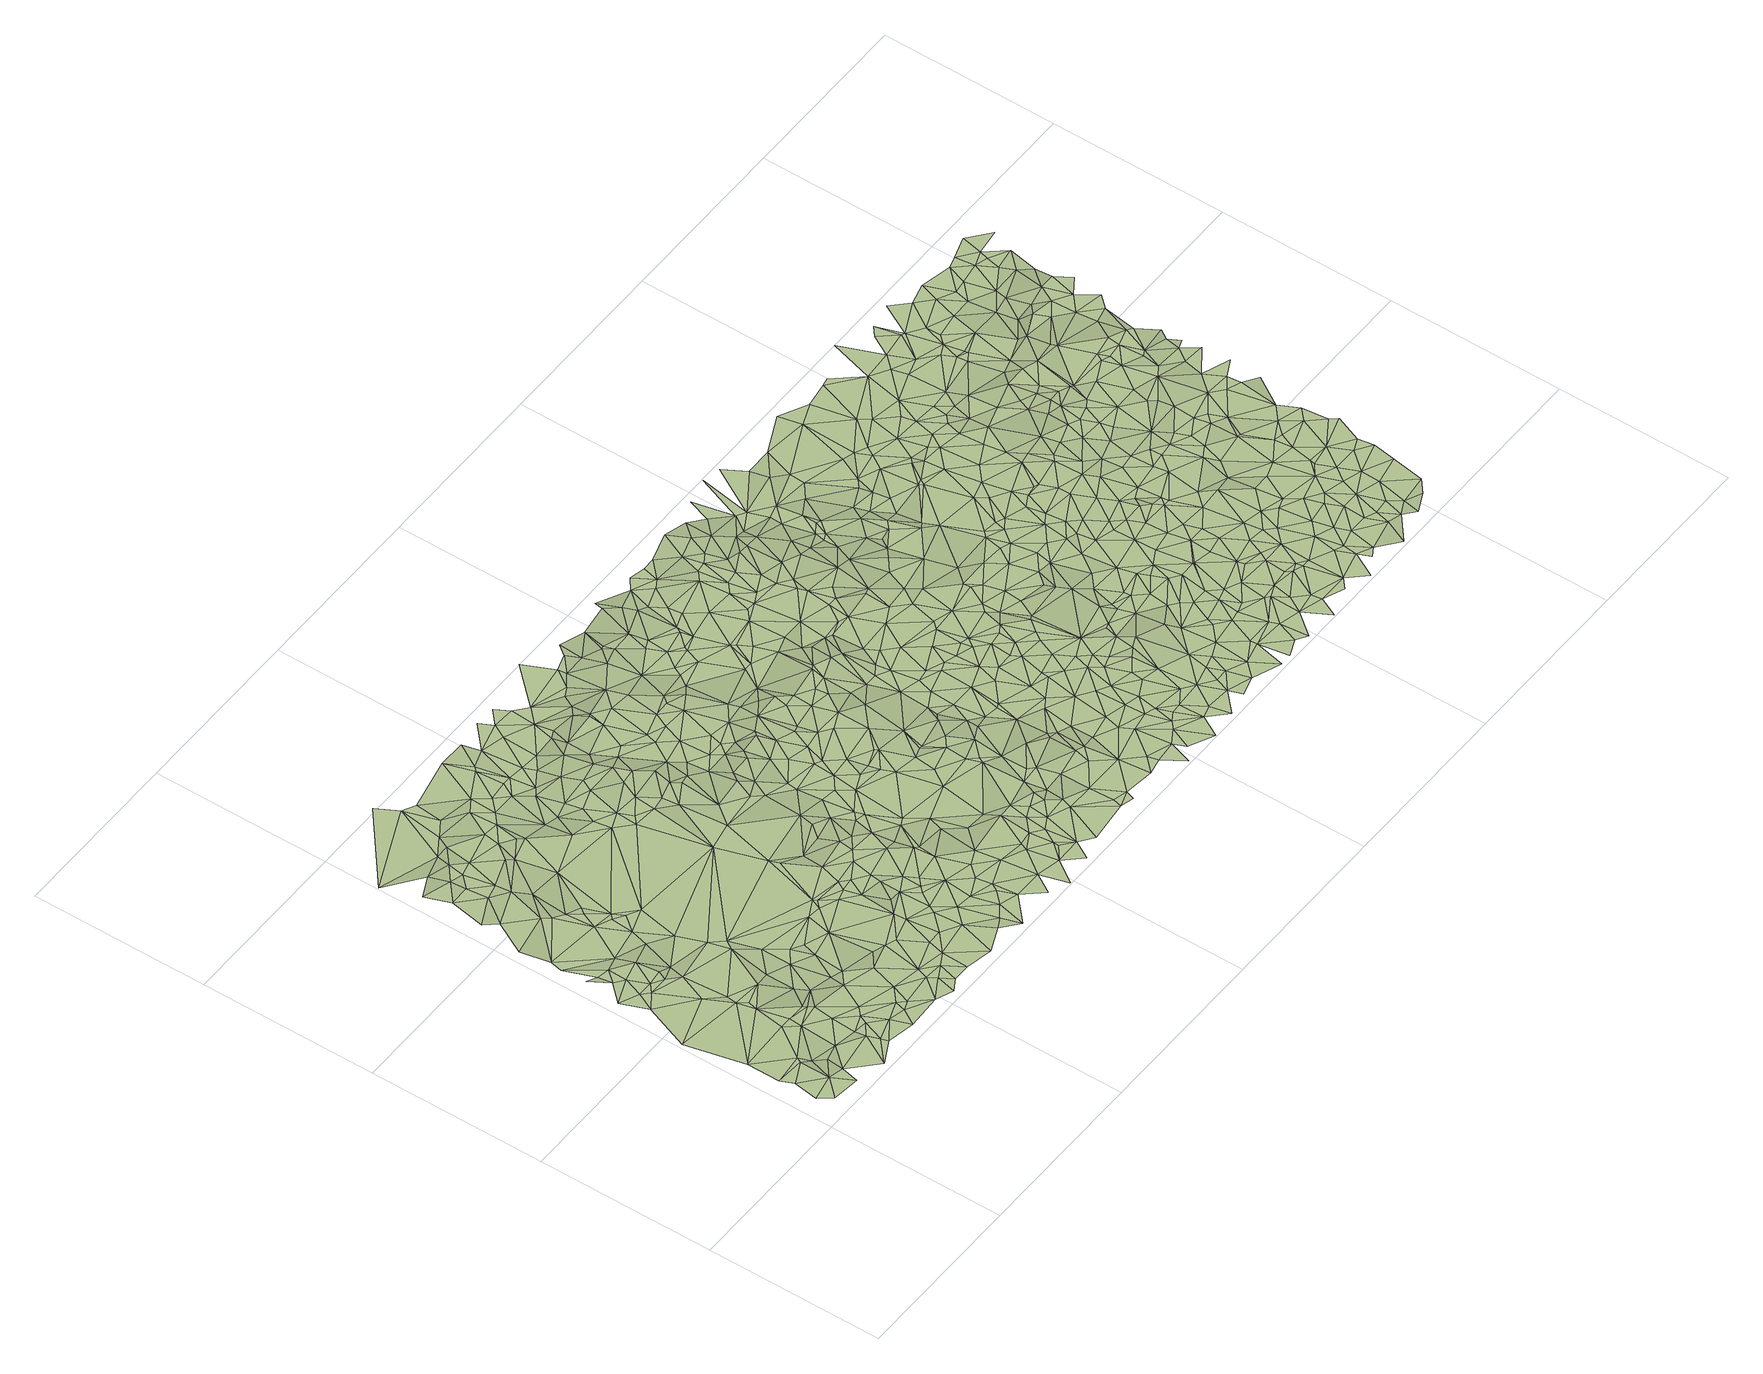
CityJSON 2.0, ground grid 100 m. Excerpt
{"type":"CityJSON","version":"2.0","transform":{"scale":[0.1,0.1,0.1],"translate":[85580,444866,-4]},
"CityObjects":{
"terrain1":{"type":"TINRelief","geometry":[{"type":"CompositeSurface","lod":"2","boundaries":[[[0,1,2]],[[3,2,1]],[[4,3,5]],[[0,6,1]],[[7,4,8]],[[3,1,5]],[[4,5,8]],[[6,9,1]],[[5,1,10]],[[11,1,9]],[[11,10,1]],[[5,10,8]],[[12,13,7]],[[14,7,8]],[[15,11,9]],[[16,13,17]],[[15,10,11]],[[18,8,10]],[[19,20,16]],[[21,7,14]],[[22,9,23]],[[18,10,15]],[[12,17,13]],[[12,7,21]],[[18,14,8]],[[15,9,22]],[[19,16,24]],[[25,20,19]],[[26,20,25]],[[16,17,24]],[[26,27,28]],[[19,24,29]],[[25,19,29]],[[30,31,23]],[[22,23,31]],[[18,32,14]],[[27,33,34]],[[26,33,27]],[[21,14,32]],[[35,15,22]],[[18,15,36]],[[26,25,33]],[[29,24,37]],[[36,15,35]],[[38,24,17]],[[39,40,34]],[[12,41,17]],[[42,12,21]],[[33,39,34]],[[43,32,18]],[[38,37,24]],[[25,29,44]],[[21,32,45]],[[38,17,41]],[[25,44,33]],[[46,22,31]],[[29,37,47]],[[35,22,46]],[[48,18,36]],[[49,31,30]],[[43,18,48]],[[44,29,47]],[[43,45,32]],[[50,42,21]],[[40,51,52]],[[50,12,42]],[[50,41,12]],[[53,36,35]],[[44,39,33]],[[53,35,46]],[[46,31,49]],[[54,47,37]],[[54,37,38]],[[55,21,45]],[[56,49,30]],[[54,44,47]],[[57,40,39]],[[58,48,36]],[[52,51,59]],[[53,46,49]],[[50,21,55]],[[58,36,53]],[[60,45,43]],[[60,43,48]],[[40,61,51]],[[62,39,44]],[[38,41,63]],[[57,61,40]],[[62,44,54]],[[64,59,65]],[[55,45,60]],[[56,66,49]],[[50,63,41]],[[67,64,65]],[[53,49,68]],[[69,54,38]],[[58,53,68]],[[70,48,58]],[[50,55,71]],[[70,60,48]],[[62,72,39]],[[68,49,66]],[[72,57,39]],[[73,67,74]],[[75,62,54]],[[51,76,59]],[[56,77,66]],[[67,65,78]],[[50,71,63]],[[76,65,59]],[[79,55,60]],[[69,38,63]],[[67,78,74]],[[68,66,80]],[[73,74,81]],[[79,71,55]],[[58,68,82]],[[75,54,69]],[[57,83,61]],[[70,58,82]],[[70,84,60]],[[61,85,51]],[[66,77,80]],[[75,72,62]],[[86,83,57]],[[79,60,84]],[[72,87,57]],[[68,80,82]],[[78,65,88]],[[83,85,61]],[[89,81,90]],[[91,86,57]],[[51,85,76]],[[91,57,87]],[[78,92,74]],[[79,93,71]],[[93,63,71]],[[76,88,65]],[[86,94,83]],[[70,95,84]],[[72,96,87]],[[78,88,92]],[[81,74,97]],[[91,94,86]],[[75,98,72]],[[99,69,63]],[[91,87,96]],[[97,74,92]],[[70,82,100]],[[77,101,80]],[[79,84,102]],[[99,63,93]],[[70,100,95]],[[72,98,96]],[[82,80,101]],[[102,84,95]],[[103,93,79]],[[90,81,97]],[[104,92,88]],[[91,96,98]],[[94,105,83]],[[103,79,102]],[[83,105,85]],[[106,88,76]],[[104,97,92]],[[77,107,108]],[[91,105,94]],[[109,76,85]],[[77,108,101]],[[110,89,90]],[[100,82,111]],[[82,101,111]],[[103,102,112]],[[106,104,88]],[[95,100,113]],[[114,90,97]],[[114,97,104]],[[102,95,115]],[[116,108,107]],[[99,93,117]],[[109,106,76]],[[109,85,105]],[[103,117,93]],[[110,118,89]],[[112,102,115]],[[95,113,115]],[[119,101,108]],[[111,101,119]],[[100,111,120]],[[121,90,114]],[[119,108,116]],[[103,112,117]],[[100,120,113]],[[122,104,106]],[[75,69,123]],[[124,114,104]],[[99,123,69]],[[125,119,116]],[[126,91,98]],[[109,122,106]],[[75,123,98]],[[121,110,90]],[[127,111,119]],[[112,115,117]],[[124,104,122]],[[115,113,120]],[[128,120,111]],[[124,121,114]],[[129,109,105]],[[127,119,125]],[[126,105,91]],[[99,117,130]],[[127,131,111]],[[128,111,131]],[[109,132,122]],[[121,133,110]],[[129,132,109]],[[127,125,134]],[[135,117,115]],[[115,120,136]],[[137,121,124]],[[124,122,138]],[[137,133,121]],[[138,122,132]],[[129,105,139]],[[128,136,120]],[[99,130,140]],[[133,141,110]],[[127,142,131]],[[138,132,129]],[[143,135,115]],[[128,131,144]],[[135,130,117]],[[137,124,138]],[[143,115,136]],[[127,134,145]],[[126,139,105]],[[144,131,142]],[[128,144,136]],[[127,145,142]],[[99,140,123]],[[135,146,130]],[[138,129,147]],[[148,141,133]],[[126,98,149]],[[148,133,137]],[[143,146,135]],[[150,137,138]],[[147,129,139]],[[98,123,149]],[[150,138,147]],[[148,137,150]],[[144,142,151]],[[146,152,130]],[[143,153,146]],[[145,134,154]],[[151,142,145]],[[143,136,155]],[[147,139,156]],[[157,148,150]],[[144,158,136]],[[150,147,159]],[[143,155,153]],[[153,152,146]],[[155,136,160]],[[144,151,161]],[[156,139,162]],[[126,162,139]],[[148,163,141]],[[157,150,159]],[[140,130,164]],[[136,158,160]],[[144,161,158]],[[130,152,165]],[[145,154,166]],[[151,145,167]],[[164,130,165]],[[147,156,168]],[[153,155,169]],[[159,147,168]],[[145,166,167]],[[161,151,167]],[[153,169,152]],[[170,155,160]],[[156,162,171]],[[157,172,148]],[[173,166,154]],[[126,174,162]],[[157,159,175]],[[170,160,158]],[[176,169,155]],[[156,171,177]],[[156,177,168]],[[161,178,158]],[[126,149,174]],[[176,155,170]],[[162,174,171]],[[140,164,179]],[[148,172,163]],[[180,166,173]],[[157,175,172]],[[167,166,180]],[[159,168,181]],[[169,182,152]],[[158,178,183]],[[164,165,179]],[[161,167,184]],[[185,123,140]],[[186,174,149]],[[182,165,152]],[[175,159,187]],[[123,188,149]],[[161,184,178]],[[170,158,189]],[[187,159,181]],[[167,180,190]],[[189,158,183]],[[176,182,169]],[[177,171,191]],[[188,186,149]],[[176,170,189]],[[191,171,174]],[[177,192,168]],[[175,187,172]],[[184,167,190]],[[193,180,173]],[[178,184,183]],[[181,168,192]],[[172,194,163]],[[186,195,174]],[[187,194,172]],[[189,183,196]],[[123,197,188]],[[198,190,180]],[[185,197,123]],[[179,165,199]],[[184,196,183]],[[182,200,165]],[[187,181,201]],[[177,191,202]],[[188,195,186]],[[140,179,203]],[[177,202,192]],[[194,204,163]],[[198,180,193]],[[176,189,205]],[[187,206,194]],[[207,191,174]],[[181,192,208]],[[176,205,182]],[[181,208,201]],[[209,190,198]],[[210,184,190]],[[165,200,199]],[[185,140,203]],[[207,174,195]],[[187,201,206]],[[210,190,209]],[[179,199,211]],[[188,212,195]],[[213,189,196]],[[209,198,193]],[[194,206,204]],[[214,196,184]],[[197,212,188]],[[205,200,182]],[[179,211,215]],[[185,216,197]],[[217,201,208]],[[218,184,210]],[[202,191,219]],[[213,205,189]],[[220,192,202]],[[221,208,192]],[[179,215,203]],[[200,222,199]],[[207,219,191]],[[209,193,223]],[[213,196,214]],[[218,214,184]],[[197,224,212]],[[201,225,206]],[[226,223,193]],[[207,195,227]],[[212,228,195]],[[185,229,216]],[[230,210,209]],[[221,217,208]],[[231,200,205]],[[197,216,232]],[[217,225,201]],[[231,222,200]],[[221,192,220]],[[211,199,233]],[[220,202,219]],[[197,232,224]],[[233,199,222]],[[195,228,227]],[[218,210,230]],[[215,211,233]],[[185,203,234]],[[207,227,219]],[[212,224,228]],[[235,205,213]],[[230,209,223]],[[185,234,229]],[[236,213,214]],[[235,231,205]],[[237,214,218]],[[238,206,225]],[[215,233,203]],[[216,239,232]],[[221,220,240]],[[231,241,222]],[[242,217,221]],[[238,243,206]],[[241,233,222]],[[220,219,244]],[[232,239,224]],[[219,227,244]],[[237,218,230]],[[216,229,245]],[[246,235,213]],[[246,213,236]],[[247,236,214]],[[221,240,248]],[[220,244,240]],[[246,231,235]],[[217,249,225]],[[216,250,239]],[[251,223,252]],[[224,253,228]],[[242,221,248]],[[227,228,253]],[[216,245,250]],[[247,214,237]],[[239,253,224]],[[254,203,233]],[[231,255,241]],[[256,230,223]],[[242,249,217]],[[244,227,253]],[[257,233,241]],[[246,255,231]],[[258,234,203]],[[249,238,225]],[[234,259,229]],[[260,237,230]],[[245,229,259]],[[240,244,261]],[[256,223,251]],[[254,233,257]],[[257,241,255]],[[262,246,236]],[[258,203,254]],[[242,248,263]],[[262,236,247]],[[239,264,253]],[[239,250,264]],[[260,230,256]],[[248,240,265]],[[246,266,255]],[[245,267,250]],[[242,263,249]],[[245,259,267]],[[268,259,234]],[[247,237,269]],[[258,268,234]],[[249,270,238]],[[244,253,271]],[[240,261,265]],[[262,266,246]],[[238,270,272]],[[261,244,271]],[[248,273,263]],[[274,254,257]],[[275,257,255]],[[276,256,251]],[[258,254,274]],[[250,277,264]],[[275,255,266]],[[262,247,269]],[[278,237,260]],[[279,250,267]],[[280,267,259]],[[249,263,273]],[[264,281,253]],[[282,260,256]],[[276,251,283]],[[278,269,237]],[[251,284,285]],[[248,265,286]],[[248,286,273]],[[275,274,257]],[[249,287,270]],[[283,251,285]],[[282,256,276]],[[253,281,271]],[[279,277,250]],[[268,288,259]],[[261,271,289]],[[264,277,281]],[[261,289,265]],[[280,279,267]],[[290,258,274]],[[262,269,291]],[[292,268,258]],[[280,259,288]],[[249,293,287]],[[276,283,285]],[[249,273,293]],[[278,260,282]],[[294,266,262]],[[282,276,295]],[[290,274,275]],[[276,285,295]],[[286,265,296]],[[273,286,296]],[[297,279,280]],[[290,292,258]],[[279,298,277]],[[278,291,269]],[[299,289,271]],[[268,300,288]],[[275,266,301]],[[299,271,281]],[[273,296,293]],[[297,280,288]],[[302,281,277]],[[292,300,268]],[[282,295,303]],[[304,265,289]],[[296,265,304]],[[278,282,303]],[[294,262,291]],[[297,305,279]],[[302,277,298]],[[290,275,306]],[[307,295,285]],[[293,308,287]],[[305,298,279]],[[294,301,266]],[[309,289,299]],[[303,295,307]],[[278,310,291]],[[311,297,288]],[[312,306,275]],[[309,304,289]],[[290,313,292]],[[278,303,310]],[[287,308,314]],[[315,293,296]],[[311,305,297]],[[316,285,317]],[[318,288,300]],[[319,299,281]],[[320,290,306]],[[312,275,301]],[[302,319,281]],[[315,296,304]],[[320,313,290]],[[316,307,285]],[[321,303,307]],[[292,322,300]],[[323,298,305]],[[310,303,321]],[[323,302,298]],[[315,308,293]],[[311,288,318]],[[313,322,292]],[[324,306,312]],[[311,325,305]],[[320,306,324]],[[326,287,314]],[[309,299,319]],[[322,318,300]],[[309,327,304]],[[325,323,305]],[[328,321,307]],[[315,314,308]],[[326,329,287]],[[311,318,325]],[[323,319,302]],[[315,304,327]],[[330,310,321]],[[331,291,310]],[[294,332,301]],[[331,294,291]],[[333,309,319]],[[334,307,316]],[[334,328,307]],[[316,317,335]],[[324,312,336]],[[320,324,337]],[[313,338,322]],[[312,301,336]],[[339,327,309]],[[322,340,318]],[[339,309,333]],[[330,321,328]],[[318,341,325]],[[320,342,313]],[[315,343,314]],[[325,341,323]],[[330,344,310]],[[301,332,345]],[[337,324,336]],[[343,326,314]],[[340,341,318]],[[336,301,345]],[[323,346,319]],[[333,319,347]],[[322,338,340]],[[342,338,313]],[[348,332,294]],[[349,330,328]],[[349,328,334]],[[350,315,327]],[[339,333,347]],[[341,351,323]],[[331,310,344]],[[320,337,352]],[[347,319,346]],[[353,341,340]],[[354,343,315]],[[350,327,339]],[[355,334,316]],[[323,351,346]],[[349,344,330]],[[353,340,338]],[[316,335,356]],[[331,348,294]],[[343,357,326]],[[320,352,342]],[[355,316,356]],[[352,337,336]],[[358,345,332]],[[339,347,359]],[[354,315,350]],[[360,341,353]],[[361,349,334]],[[362,351,341]],[[363,336,345]],[[359,347,346]],[[364,357,343]],[[354,364,343]],[[348,358,332]],[[365,344,349]],[[353,338,366]],[[361,334,355]],[[335,367,356]],[[358,368,345]],[[350,339,369]],[[369,339,359]],[[342,370,338]],[[363,345,368]],[[371,362,341]],[[335,372,367]],[[360,371,341]],[[363,352,336]],[[373,346,351]],[[355,356,367]],[[331,344,374]],[[360,353,366]],[[365,375,344]],[[376,348,331]],[[361,365,349]],[[377,368,358]],[[374,344,375]],[[370,366,338]],[[363,368,377]],[[342,352,370]],[[373,351,362]],[[364,378,357]],[[376,331,374]],[[354,379,364]],[[354,350,380]],[[377,358,381]],[[376,382,348]],[[382,358,348]],[[383,359,346]],[[350,369,384]],[[371,373,362]],[[360,366,385]],[[360,385,371]],[[354,380,379]],[[376,374,382]],[[361,355,386]],[[387,369,359]],[[388,375,365]],[[389,352,363]],[[389,370,352]],[[382,381,358]],[[363,377,390]],[[373,383,346]],[[391,378,364]],[[371,385,373]],[[388,374,375]],[[355,367,392]],[[379,391,364]],[[370,393,366]],[[390,377,381]],[[394,350,384]],[[395,380,350]],[[380,396,379]],[[361,397,365]],[[366,398,385]],[[387,384,369]],[[394,395,350]],[[379,396,391]],[[387,359,383]],[[366,393,398]],[[374,399,382]],[[355,392,386]],[[361,386,397]],[[400,396,380]],[[401,381,382]],[[402,393,370]],[[389,402,370]],[[392,367,403]],[[388,365,404]],[[405,373,385]],[[406,363,390]],[[387,407,384]],[[400,391,396]],[[400,380,395]],[[365,397,404]],[[390,381,401]],[[394,384,407]],[[408,389,363]],[[373,409,383]],[[388,410,374]],[[399,401,382]],[[405,385,398]],[[411,398,393]],[[412,395,394]],[[374,410,399]],[[413,397,386]],[[408,363,406]],[[412,400,395]],[[411,393,402]],[[413,386,392]],[[414,390,401]],[[394,407,415]],[[406,390,414]],[[389,416,402]],[[387,383,417]],[[388,404,418]],[[373,419,409]],[[411,405,398]],[[392,403,420]],[[399,421,401]],[[387,417,407]],[[413,422,397]],[[412,394,423]],[[400,424,391]],[[397,422,404]],[[405,419,373]],[[394,415,423]],[[388,418,410]],[[414,401,425]],[[408,416,389]],[[417,383,409]],[[411,402,416]],[[403,426,420]],[[406,414,425]],[[413,392,427]],[[407,428,415]],[[399,410,421]],[[425,401,421]],[[418,404,422]],[[412,429,400]],[[411,430,405]],[[407,417,428]],[[413,431,422]],[[423,415,428]],[[417,409,432]],[[408,406,433]],[[406,425,433]],[[412,423,434]],[[413,427,431]],[[435,432,409]],[[411,416,436]],[[400,437,424]],[[421,410,438]],[[435,409,419]],[[411,436,430]],[[392,420,439]],[[430,419,405]],[[412,434,429]],[[408,440,416]],[[427,392,441]],[[400,429,437]],[[420,426,442]],[[418,422,443]],[[423,428,434]],[[410,418,443]],[[444,442,426]],[[425,421,445]],[[410,446,438]],[[408,433,447]],[[443,422,431]],[[445,421,438]],[[392,439,441]],[[430,448,419]],[[408,449,440]],[[450,416,440]],[[424,437,451]],[[433,425,445]],[[450,436,416]],[[452,434,428]],[[408,447,449]],[[439,420,442]],[[436,453,430]],[[454,428,417]],[[427,455,431]],[[456,417,432]],[[453,448,430]],[[434,457,429]],[[458,435,419]],[[445,438,446]],[[410,459,446]],[[456,432,435]],[[427,441,455]],[[449,460,440]],[[450,440,460]],[[410,443,459]],[[448,458,419]],[[437,461,451]],[[462,457,434]],[[429,461,437]],[[447,433,463]],[[462,434,452]],[[452,428,454]],[[433,445,463]],[[447,464,449]],[[429,457,461]],[[456,435,458]],[[456,454,417]],[[465,466,442]],[[443,431,467]],[[450,468,436]],[[439,442,466]],[[436,468,453]],[[445,446,469]],[[455,467,431]],[[453,468,448]],[[447,463,464]],[[450,460,470]],[[449,471,460]],[[441,439,472]],[[459,473,446]],[[462,474,457]],[[446,473,469]],[[475,466,465]],[[448,476,458]],[[459,443,467]],[[455,441,477]],[[460,471,470]],[[474,461,457]],[[449,464,478]],[[439,466,479]],[[450,470,480]],[[450,480,468]],[[468,476,448]],[[481,464,463]],[[463,445,482]],[[449,478,471]],[[472,439,479]],[[441,472,477]],[[456,458,476]],[[445,469,482]],[[483,454,456]],[[484,462,452]],[[484,452,454]],[[455,485,467]],[[486,461,474]],[[481,463,482]],[[475,487,466]],[[455,477,485]],[[459,488,473]],[[486,489,461]],[[481,490,464]],[[459,467,488]],[[473,491,469]],[[479,466,487]],[[484,474,462]],[[464,490,478]],[[492,472,479]],[[483,456,493]],[[480,494,468]],[[493,456,476]],[[483,495,454]],[[482,469,491]],[[468,494,476]],[[470,471,496]],[[480,470,497]],[[481,482,498]],[[492,479,499]],[[500,477,472]],[[499,479,487]],[[500,472,492]],[[481,498,490]],[[473,488,501]],[[484,454,495]],[[486,502,489]],[[478,496,471]],[[484,486,474]],[[483,493,495]],[[503,485,477]],[[504,488,467]],[[473,505,491]],[[492,499,506]],[[480,497,494]],[[500,503,477]],[[499,487,506]],[[473,501,505]],[[498,482,507]],[[470,496,497]],[[508,467,485]],[[482,491,509]],[[494,510,476]],[[511,490,498]],[[504,501,488]],[[493,512,495]],[[513,502,486]],[[490,514,478]],[[508,504,467]],[[506,487,515]],[[493,476,516]],[[517,515,487]],[[518,500,492]],[[511,498,507]],[[484,519,486]],[[491,505,520]],[[518,492,506]],[[507,482,509]],[[484,495,521]],[[508,485,503]],[[521,495,512]],[[497,510,494]],[[491,520,509]],[[500,522,503]],[[478,523,496]],[[511,514,490]],[[476,510,524]],[[493,525,512]],[[504,526,501]],[[527,513,486]],[[484,521,519]],[[514,523,478]],[[526,505,501]],[[519,527,486]],[[511,507,528]],[[476,524,516]],[[518,522,500]],[[529,506,515]],[[507,509,528]],[[521,512,530]],[[493,516,525]],[[511,528,514]],[[508,503,531]],[[497,532,510]],[[533,520,505]],[[496,534,497]],[[522,535,503]],[[517,536,515]],[[531,503,535]],[[537,504,508]],[[509,520,533]],[[519,521,538]],[[529,518,506]],[[537,526,504]],[[525,539,512]],[[521,530,538]],[[530,512,539]],[[510,532,524]],[[497,540,532]],[[528,509,541]],[[519,538,527]],[[526,542,505]],[[529,515,536]],[[534,540,497]],[[533,505,542]],[[543,508,531]],[[541,509,533]],[[496,523,544]],[[545,522,518]],[[537,508,543]],[[514,528,546]],[[496,544,534]],[[545,535,522]],[[525,516,547]],[[527,548,513]],[[547,516,524]],[[524,532,549]],[[545,518,529]],[[514,546,523]],[[550,538,530]],[[528,541,551]],[[527,538,552]],[[531,535,553]],[[554,543,531]],[[555,530,539]],[[556,526,537]],[[551,541,533]],[[550,552,538]],[[540,557,532]],[[525,558,539]],[[557,549,532]],[[554,531,553]],[[545,553,535]],[[529,536,559]],[[533,542,560]],[[525,547,558]],[[534,557,540]],[[550,530,555]],[[556,542,526]],[[556,537,543]],[[546,544,523]],[[561,528,551]],[[551,533,560]],[[561,546,528]],[[527,552,562]],[[547,524,563]],[[524,549,563]],[[536,564,565]],[[527,562,548]],[[529,559,566]],[[534,544,567]],[[534,567,557]],[[556,560,542]],[[536,568,559]],[[545,529,569]],[[555,539,570]],[[571,543,554]],[[550,572,552]],[[554,553,573]],[[545,573,553]],[[570,539,558]],[[557,563,549]],[[536,565,568]],[[551,560,574]],[[547,575,558]],[[552,572,562]],[[571,556,543]],[[529,566,569]],[[546,576,544]],[[550,555,577]],[[566,559,568]],[[574,560,556]],[[561,551,578]],[[571,554,573]],[[547,563,575]],[[579,573,545]],[[551,574,578]],[[576,567,544]],[[561,580,546]],[[562,581,548]],[[550,577,572]],[[579,545,569]],[[567,582,557]],[[555,570,577]],[[583,574,556]],[[557,584,563]],[[561,578,580]],[[562,572,581]],[[570,558,585]],[[566,568,586]],[[583,578,574]],[[565,587,568]],[[571,573,579]],[[588,556,571]],[[582,584,557]],[[580,589,546]],[[569,566,586]],[[546,590,576]],[[575,591,558]],[[577,570,585]],[[586,568,587]],[[588,592,556]],[[575,563,593]],[[594,578,583]],[[585,558,591]],[[589,590,546]],[[595,580,578]],[[565,596,587]],[[572,597,581]],[[588,571,592]],[[577,585,598]],[[599,563,584]],[[575,593,591]],[[600,567,576]],[[583,556,601]],[[577,602,572]],[[595,578,594]],[[593,563,599]],[[569,586,603]],[[579,569,604]],[[592,605,556]],[[571,579,606]],[[600,582,567]],[[607,589,580]],[[586,587,603]],[[608,584,582]],[[595,607,580]],[[572,602,597]],[[571,606,592]],[[577,598,602]],[[594,583,609]],[[610,576,590]],[[607,590,589]],[[569,603,611]],[[585,591,612]],[[604,569,611]],[[593,613,591]],[[601,556,605]],[[596,614,587]],[[598,585,615]],[[616,593,599]],[[579,604,606]],[[600,608,582]],[[603,587,617]],[[608,618,584]],[[610,600,576]],[[616,613,593]],[[595,594,619]],[[620,599,584]],[[592,621,605]],[[617,587,614]],[[592,606,621]],[[583,601,609]],[[598,622,602]],[[612,591,613]],[[597,602,623]],[[585,612,615]],[[624,616,599]],[[607,625,590]],[[598,615,622]],[[618,620,584]],[[594,609,619]],[[624,613,616]],[[600,618,608]],[[595,626,607]],[[611,603,627]],[[621,628,605]],[[625,610,590]],[[624,599,620]],[[604,611,629]],[[606,604,629]],[[630,603,617]],[[624,631,613]],[[632,633,614]],[[595,619,634]],[[635,612,613]],[[605,628,636]],[[621,606,637]],[[630,627,603]],[[638,611,627]],[[621,637,628]],[[601,605,636]],[[607,626,625]],[[639,615,612]],[[618,640,620]],[[635,613,631]],[[639,622,615]],[[595,634,626]],[[624,641,631]],[[622,642,602]],[[643,617,614]],[[619,609,634]],[[639,612,635]],[[628,644,636]],[[629,611,645]],[[600,646,618]],[[618,647,640]],[[648,611,638]],[[649,624,620]],[[628,637,644]],[[635,631,641]],[[606,629,650]],[[638,627,630]],[[606,650,637]],[[633,651,614]],[[609,601,652]],[[649,641,624]],[[647,620,640]],[[610,653,600]],[[630,617,643]],[[648,645,611]],[[601,636,654]],[[634,609,652]],[[643,614,651]],[[625,655,610]],[[646,647,618]],[[649,620,647]],[[626,656,625]],[[657,635,641]],[[633,658,651]],[[657,639,635]],[[601,654,652]],[[659,638,630]],[[660,622,639]],[[630,643,661]],[[626,634,662]],[[636,644,663]],[[600,653,646]],[[659,648,638]],[[637,664,644]],[[665,641,649]],[[649,647,666]],[[650,664,637]],[[659,630,661]],[[610,655,653]],[[667,629,645]],[[656,655,625]],[[634,652,662]],[[667,650,629]],[[657,641,665]],[[636,663,654]],[[646,666,647]],[[626,668,656]],[[669,670,622]],[[658,671,651]],[[626,662,668]],[[672,649,666]],[[660,669,622]],[[673,639,657]],[[674,645,648]],[[664,663,644]],[[665,649,672]],[[646,675,666]],[[659,661,676]],[[661,643,677]],[[643,651,678]],[[659,679,648]],[[652,654,680]],[[681,664,650]],[[656,668,655]],[[681,650,667]],[[672,666,682]],[[646,653,675]],[[675,682,666]],[[683,662,652]],[[661,677,676]],[[684,660,639]],[[667,645,674]],[[680,654,663]],[[673,684,639]],[[674,648,679]],[[678,651,671]],[[659,676,685]],[[683,668,662]],[[686,653,655]],[[659,685,679]],[[643,678,677]],[[657,665,687]],[[655,668,688]],[[665,672,689]],[[690,652,680]],[[686,655,688]],[[672,682,691]],[[664,692,663]],[[681,692,664]],[[690,683,652]],[[673,657,687]],[[681,667,692]],[[693,685,676]],[[693,676,677]],[[667,674,692]],[[689,672,691]],[[678,671,694]],[[665,689,687]],[[695,680,663]],[[686,688,696]],[[697,698,671]],[[699,668,683]],[[700,679,685]],[[653,701,675]],[[675,702,682]],[[674,679,703]],[[699,688,668]],[[686,704,653]],[[660,705,669]],[[694,671,706]],[[677,678,707]],[[684,705,660]],[[671,698,706]],[[692,708,663]],[[674,703,692]],[[690,680,709]],[[693,677,707]],[[678,694,707]],[[696,688,710]],[[673,687,711]],[[700,703,679]],[[691,682,702]],[[690,699,683]],[[709,680,695]],[[686,696,704]],[[695,663,708]],[[689,711,687]],[[699,710,688]],[[673,712,684]],[[693,713,685]],[[692,703,714]],[[675,701,702]],[[700,685,713]],[[653,704,701]],[[689,691,715]],[[673,711,712]],[[692,714,708]],[[696,710,716]],[[690,709,717]],[[690,717,699]],[[694,706,718]],[[707,694,718]],[[689,715,711]],[[693,707,719]],[[699,720,710]],[[709,695,721]],[[696,716,704]],[[691,702,715]],[[706,698,722]],[[693,723,713]],[[695,708,724]],[[700,725,703]],[[717,726,699]],[[717,709,721]],[[703,725,714]],[[693,719,723]],[[699,726,720]],[[707,718,727]],[[700,713,728]],[[684,729,705]],[[698,730,722]],[[695,724,731]],[[719,707,727]],[[695,731,721]],[[714,732,708]],[[733,702,701]],[[734,716,710]],[[734,710,720]],[[700,728,725]],[[718,706,735]],[[712,711,736]],[[712,729,684]],[[711,715,737]],[[706,722,735]],[[738,724,708]],[[725,732,714]],[[716,739,704]],[[723,740,713]],[[711,737,736]],[[704,741,701]],[[726,742,720]],[[743,702,733]],[[727,718,744]],[[743,715,702]],[[741,733,701]],[[731,724,738]],[[708,732,745]],[[719,727,744]],[[728,713,746]],[[717,747,726]],[[723,719,740]],[[738,708,745]],[[717,721,747]],[[718,735,744]],[[734,720,742]],[[734,739,716]],[[739,741,704]],[[725,728,746]],[[748,721,731]],[[713,740,749]],[[750,737,715]],[[751,735,722]],[[712,736,729]],[[743,733,752]],[[750,715,743]],[[744,735,751]],[[726,753,742]],[[746,713,749]],[[725,754,732]],[[752,733,741]],[[705,729,755]],[[719,744,756]],[[757,736,737]],[[719,756,740]],[[731,738,758]],[[734,742,759]],[[725,746,760]],[[726,747,753]],[[748,747,721]],[[725,760,754]],[[756,744,751]],[[738,745,761]],[[750,743,752]],[[732,762,745]],[[763,751,722]],[[742,764,759]],[[748,731,758]],[[765,766,722]],[[739,767,741]],[[756,749,740]],[[742,753,764]],[[732,754,762]],[[734,768,739]],[[757,737,769]],[[738,761,758]],[[750,769,737]],[[770,736,757]],[[761,745,771]],[[752,741,772]],[[734,759,768]],[[750,752,773]],[[763,722,766]],[[760,746,774]],[[746,749,774]],[[770,729,736]],[[771,745,762]],[[756,775,749]],[[756,751,776]],[[767,772,741]],[[739,768,767]],[[760,777,754]],[[759,764,768]],[[750,773,769]],[[776,751,763]],[[758,761,778]],[[773,752,772]],[[748,779,747]],[[774,749,775]],[[747,779,753]],[[778,761,771]],[[780,755,729]],[[754,777,762]],[[781,757,769]],[[748,758,782]],[[783,775,756]],[[760,774,777]],[[753,784,764]],[[763,766,785]],[[783,756,776]],[[758,778,786]],[[770,757,781]],[[778,771,787]],[[771,762,787]],[[776,763,785]],[[770,780,729]],[[788,766,789]],[[767,790,772]],[[773,791,769]],[[762,792,787]],[[785,766,788]],[[764,784,768]],[[748,782,779]],[[762,777,792]],[[773,772,791]],[[768,793,767]],[[782,758,786]],[[778,787,786]],[[779,784,753]],[[794,774,775]],[[793,790,767]],[[794,775,783]],[[795,776,785]],[[796,783,776]],[[781,769,797]],[[769,791,798]],[[799,785,788]],[[777,800,792]],[[772,801,791]],[[768,802,793]],[[772,790,801]],[[774,803,777]],[[784,802,768]],[[797,769,798]],[[795,785,799]],[[795,796,776]],[[804,787,792]],[[794,803,774]],[[794,783,805]],[[782,786,806]],[[779,807,784]],[[804,786,787]],[[796,805,783]],[[770,808,780]],[[782,809,779]],[[784,810,802]],[[803,800,777]],[[784,807,810]],[[811,791,801]],[[804,792,800]],[[811,798,791]],[[793,812,790]],[[779,809,807]],[[793,802,813]],[[782,806,809]],[[799,788,814]],[[801,790,812]],[[781,797,815]],[[806,786,816]],[[770,781,817]],[[810,813,802]],[[818,814,788]],[[810,807,819]],[[794,805,820]],[[804,816,786]],[[815,797,798]],[[821,796,795]],[[793,813,812]],[[822,795,799]],[[811,823,798]],[[824,803,794]],[[811,801,825]],[[826,805,796]],[[810,819,813]],[[824,794,820]],[[801,812,825]],[[803,827,800]],[[770,817,808]],[[828,799,814]],[[798,823,829]],[[830,809,806]],[[807,809,831]],[[815,798,829]],[[811,825,823]],[[822,799,828]],[[826,820,805]],[[807,831,819]],[[821,826,796]],[[781,815,817]],[[830,806,816]],[[821,795,822]],[[824,827,803]],[[832,804,800]],[[818,833,814]],[[834,816,804]],[[835,809,830]],[[823,825,836]],[[828,814,837]],[[823,836,829]],[[832,800,827]],[[835,831,809]],[[813,819,838]],[[839,830,816]],[[808,817,840]],[[825,812,841]],[[842,824,820]],[[813,843,812]],[[838,819,831]],[[821,844,826]],[[839,816,834]],[[837,814,833]],[[815,829,845]],[[821,822,844]],[[842,827,824]],[[822,828,846]],[[832,834,804]],[[828,837,846]],[[826,847,820]],[[836,845,829]],[[836,825,848]],[[813,838,849]],[[812,843,841]],[[844,822,846]],[[837,833,850]],[[825,841,848]],[[842,820,847]],[[835,851,831]],[[813,849,843]],[[815,852,817]],[[853,835,830]],[[832,827,854]],[[826,844,847]],[[853,830,839]],[[855,838,831]],[[815,845,856]],[[839,834,857]],[[846,837,850]],[[836,848,845]],[[832,857,834]],[[842,858,827]],[[815,856,852]],[[855,831,851]],[[858,854,827]],[[859,860,833]],[[835,861,851]],[[850,833,860]],[[844,846,862]],[[853,861,835]],[[853,839,857]],[[863,832,854]],[[843,864,841]],[[838,865,849]],[[844,862,847]],[[855,865,838]],[[863,857,832]],[[842,847,858]],[[866,846,850]],[[867,843,849]],[[848,841,868]],[[817,852,869]],[[855,851,870]],[[859,871,860]],[[866,850,860]],[[868,841,864]],[[853,857,872]],[[843,873,864]],[[874,857,863]],[[865,867,849]],[[855,870,865]],[[875,862,846]],[[817,869,876]],[[877,851,861]],[[874,872,857]],[[845,848,878]],[[867,873,843]],[[863,854,879]],[[856,880,852]],[[853,877,861]],[[881,847,862]],[[858,879,854]],[[856,845,882]],[[858,847,883]],[[875,846,866]],[[877,870,851]],[[868,864,873]],[[881,884,847]],[[883,847,884]],[[852,880,869]],[[870,885,865]],[[865,886,867]],[[875,881,862]],[[866,860,887]],[[887,860,871]],[[888,848,868]],[[867,886,873]],[[874,863,889]],[[890,858,883]],[[856,882,880]],[[877,885,870]],[[868,873,891]],[[853,872,892]],[[874,893,872]],[[894,865,885]],[[845,895,882]],[[845,878,895]],[[894,886,865]],[[886,891,873]],[[888,878,848]],[[863,879,889]],[[858,896,879]],[[853,897,877]],[[890,896,858]],[[898,884,881]],[[898,883,884]],[[894,891,886]],[[874,889,893]],[[875,866,899]],[[868,891,900]],[[880,901,869]],[[875,902,881]],[[853,903,897]],[[904,894,885]],[[892,872,893]],[[890,883,898]],[[853,892,903]],[[877,905,885]],[[896,906,879]],[[888,868,900]],[[899,866,887]],[[901,907,869]],[[905,904,885]],[[908,880,882]],[[898,881,902]],[[909,879,906]],[[890,910,896]],[[889,879,909]],[[897,911,877]],[[894,912,891]],[[893,889,913]],[[877,911,905]],[[895,878,914]],[[880,915,901]],[[916,878,888]],[[908,915,880]],[[908,882,895]],[[912,900,891]],[[904,912,894]],[[917,906,896]],[[916,888,900]],[[918,902,875]],[[913,889,909]],[[918,875,899]],[[895,914,919]],[[916,914,878]],[[908,895,919]],[[901,920,907]],[[917,896,910]],[[909,906,917]],[[921,890,898]],[[921,910,890]],[[916,900,912]],[[915,920,901]],[[898,902,922]],[[923,892,893]],[[923,893,913]],[[905,924,904]],[[897,903,925]],[[892,925,903]],[[897,925,911]],[[908,926,915]],[[923,913,909]],[[918,922,902]],[[927,919,914]],[[921,917,910]],[[904,928,912]],[[927,908,919]],[[929,905,911]],[[927,914,916]],[[908,930,926]],[[927,930,908]],[[931,898,922]],[[909,917,932]],[[921,898,933]],[[923,925,892]],[[916,912,934]],[[904,924,935]],[[904,935,928]],[[929,911,925]],[[929,924,905]],[[933,898,931]],[[923,909,936]],[[927,916,937]],[[938,915,926]],[[936,909,932]],[[921,939,917]],[[940,926,930]],[[937,916,934]],[[912,928,941]],[[934,912,941]],[[939,932,917]],[[938,942,915]],[[940,930,927]],[[921,933,939]],[[929,943,924]],[[944,929,925]],[[945,925,923]],[[924,943,935]],[[946,923,936]],[[940,947,926]],[[948,936,932]],[[949,929,944]],[[950,943,929]],[[947,938,926]],[[927,937,951]],[[946,945,923]],[[950,935,943]],[[952,944,925]],[[953,928,935]],[[937,934,954]],[[940,927,951]],[[949,950,929]],[[945,952,925]],[[955,941,928]],[[946,936,948]],[[955,934,941]],[[956,949,944]],[[948,932,957]],[[950,953,935]],[[951,937,954]],[[956,950,949]],[[934,958,954]],[[940,959,947]],[[960,956,944]],[[940,951,959]],[[952,960,944]],[[953,961,928]],[[947,962,938]],[[946,963,945]],[[955,958,934]],[[956,964,950]],[[965,952,945]],[[955,928,966]],[[950,964,953]],[[959,967,947]],[[966,928,961]],[[947,967,962]],[[968,956,960]],[[969,951,954]],[[970,954,958]],[[965,960,952]],[[956,971,964]],[[972,959,951]],[[964,961,953]],[[968,973,956]],[[969,954,970]],[[973,971,956]],[[959,974,967]],[[975,958,955]],[[968,960,976]],[[972,951,969]],[[975,970,958]],[[972,974,959]],[[975,955,966]],[[962,967,977]],[[964,978,961]],[[971,978,964]],[[978,966,961]],[[967,974,977]],[[969,970,979]],[[975,979,970]],[[980,975,966]],[[972,981,974]],[[982,972,969]],[[983,966,978]],[[980,979,975]],[[981,977,974]],[[980,966,983]],[[982,969,979]],[[984,981,972]],[[982,984,972]],[[981,985,977]],[[980,986,979]],[[980,987,986]],[[988,979,986]],[[984,989,981]],[[982,979,988]],[[990,985,981]],[[990,981,989]],[[982,991,984]],[[991,989,984]],[[990,992,985]],[[982,988,991]],[[991,990,989]],[[990,993,992]]]}]}
},
"vertices":[
[155,90,29],[248,190,29],[100,160,28],[122,300,27],[89,370,28],[248,360,27],[308,70,30],[91,560,27],[264,390,27],[333,170,27],[298,330,15],[347,270,19],[387,840,28],[12,890,28],[387,570,26],[438,290,23],[112,1150,27],[312,990,27],[448,500,24],[163,1250,27],[54,1300,27],[413,740,26],[580,210,22],[480,30,26],[201,1210,28],[203,1360,26],[147,1400,26],[134,1480,26],[80,1510,29],[247,1250,26],[612,100,25],[603,140,24],[453,570,25],[206,1470,25],[70,1650,28],[572,270,20],[576,410,23],[313,1210,27],[376,1150,26],[288,1490,21],[84,1720,27],[394,900,26],[422,790,27],[567,550,24],[324,1390,24],[556,570,24],[647,260,22],[337,1260,26],[589,520,23],[730,180,25],[548,830,25],[290,1930,27],[58,1890,19],[671,310,21],[397,1240,19],[639,680,9],[769,70,25],[398,1690,25],[714,350,20],[151,2070,23],[674,610,9],[325,1890,26],[459,1430,14],[664,1070,26],[84,2130,36],[246,2210,35],[824,160,23],[120,2330,34],[839,220,25],[632,1190,25],[787,490,23],[636,840,10],[476,1520,25],[69,2470,34],[226,2420,36],[575,1340,25],[354,2150,21],[968,80,24],[235,2330,32],[749,780,22],[879,180,24],[192,2530,30],[917,290,25],[384,1850,25],[804,580,9],[405,2060,16],[437,1780,25],[486,1650,24],[333,2230,35],[0,2680,26],[333,2570,25],[512,1670,28],[300,2400,33],[750,950,23],[458,1810,29],[857,550,24],[547,1610,24],[313,2490,34],[620,1570,26],[695,1120,24],[964,440,25],[1060,200,23],[872,720,22],[827,840,22],[383,2420,31],[583,2040,26],[500,2290,34],[1065,40,23],[1091,150,23],[535,2260,25],[476,2890,26],[1079,260,24],[889,800,25],[1052,510,16],[405,2570,29],[1023,750,24],[1135,80,23],[1053,890,26],[409,3010,26],[1163,190,24],[1114,480,26],[443,2640,23],[566,2380,32],[1155,1530,26],[580,2470,31],[1231,80,24],[974,2000,28],[1237,230,23],[1176,460,25],[677,2300,24],[1153,940,28],[1257,320,23],[645,2330,30],[535,2700,26],[1383,50,23],[1127,880,26],[1309,570,23],[653,2610,34],[664,2460,31],[827,2130,26],[1239,1260,28],[546,2850,28],[1337,320,24],[1230,840,25],[1314,500,24],[1442,260,23],[1165,920,27],[816,2280,13],[727,2660,34],[1065,1920,24],[724,2510,31],[1429,420,23],[1325,910,24],[1296,860,23],[1527,110,24],[1321,770,22],[890,2260,12],[794,2580,31],[1443,630,24],[857,2510,32],[1380,640,16],[1453,460,22],[958,2100,26],[843,2910,28],[1260,1210,28],[1357,1030,27],[1584,140,27],[1527,350,23],[932,2420,27],[1372,870,22],[1447,750,22],[997,2190,25],[894,2750,29],[1619,30,25],[1070,2040,25],[905,2590,31],[1452,810,24],[975,2280,24],[1503,540,23],[1368,1150,19],[1655,190,27],[974,2450,30],[1476,930,24],[1532,570,24],[1635,500,21],[1314,1560,26],[1106,1960,25],[952,2590,30],[1197,1910,26],[1535,680,23],[1618,340,23],[1117,2230,24],[1096,2390,38],[1760,160,25],[916,2770,28],[1208,2030,25],[1572,610,25],[1294,1830,20],[1721,260,26],[1546,1060,23],[1535,980,24],[1040,2580,31],[1142,2290,36],[1567,1310,31],[983,2900,43],[1641,850,23],[1015,2800,35],[1238,2120,46],[1070,2510,31],[1744,300,26],[1731,390,23],[1503,1160,18],[1275,1920,27],[1722,750,22],[1730,630,25],[1556,1230,28],[1394,1670,32],[1143,2570,32],[1790,460,23],[1286,2220,46],[1253,2310,45],[1215,2460,47],[1601,1030,30],[1923,160,24],[1369,1940,44],[1151,2770,31],[1857,50,24],[1322,2130,46],[1388,2040,45],[1528,1580,33],[1896,360,25],[1682,970,21],[1401,1890,43],[1647,1190,22],[1583,1530,21],[1705,850,15],[1742,730,22],[1877,500,22],[1193,2850,31],[1457,1900,38],[1303,2370,30],[1706,1080,22],[1284,2580,27],[1156,2930,28],[1371,2250,29],[1561,1680,49],[1810,890,15],[1904,720,12],[1291,2490,47],[1309,2700,29],[1551,1840,26],[2058,130,25],[1968,0,25],[1482,2040,29],[1722,1290,19],[1763,1070,20],[2025,300,25],[1747,1120,20],[1705,1430,20],[1623,1620,31],[2037,340,28],[1437,2280,29],[1924,800,20],[1331,2600,29],[1536,1960,28],[1501,2430,29],[1852,910,15],[1600,1730,40],[1712,1490,21],[1988,620,11],[1317,2840,30],[1554,2160,29],[1273,2920,30],[1457,2580,39],[1808,1280,20],[1870,1200,20],[2136,220,29],[1642,1900,27],[2134,530,26],[1686,1840,27],[1714,1730,50],[1630,2070,29],[2118,350,29],[2135,190,28],[2148,30,28],[2206,130,29],[1485,2500,58],[1391,2780,28],[1793,1650,21],[1570,2220,29],[1884,1340,20],[2101,610,12],[1892,1460,22],[1507,2620,34],[2131,870,21],[2181,300,30],[1500,2510,58],[1741,1770,48],[1730,1900,28],[1669,2180,30],[1842,1580,22],[2076,1110,23],[1747,1970,29],[2194,420,31],[1613,2460,29],[1780,1850,27],[1965,1240,20],[2252,340,30],[1546,2690,27],[1707,2260,29],[2214,530,28],[1857,1780,50],[2045,1180,22],[1928,1440,22],[1601,2720,27],[1686,2550,42],[2375,290,28],[2282,70,30],[1910,1700,22],[1804,2170,30],[2007,1350,21],[2263,450,28],[1962,1550,22],[1868,1950,27],[2028,1240,24],[1879,1800,50],[1669,2820,29],[1721,2440,42],[2340,420,28],[1588,2990,31],[2350,490,27],[2375,810,19],[2198,970,21],[1787,2260,38],[2394,350,27],[2525,100,25],[2144,1260,24],[2130,1280,24],[2071,1570,20],[1817,2300,41],[2008,1660,23],[1968,1850,49],[2135,1520,23],[1674,2770,30],[2384,570,23],[2211,1090,20],[1957,2020,39],[1888,2220,40],[2346,890,19],[2403,450,24],[1875,2470,28],[1975,1960,38],[2227,1380,29],[2044,1670,21],[1827,2640,50],[2531,290,25],[2536,150,24],[1763,2850,29],[2351,1010,19],[1943,2260,28],[2105,1780,48],[2532,460,19],[2056,1910,40],[2308,1230,37],[1795,2770,34],[2495,580,22],[2174,1680,47],[2618,130,22],[2275,1110,16],[1982,2320,29],[2215,1550,48],[2120,1860,47],[2601,80,23],[2130,1970,28],[2460,760,16],[2459,610,22],[2389,840,20],[2289,1110,18],[1809,2910,28],[1892,2720,45],[1929,2670,43],[2398,1050,33],[2463,920,36],[2199,2090,28],[2008,2370,30],[2181,1790,46],[2673,400,24],[2104,2300,30],[2579,700,42],[2340,1480,40],[2466,1140,32],[1946,2860,26],[2767,290,22],[2285,1660,48],[2071,2460,29],[2031,2560,29],[1905,2720,50],[2681,480,42],[2276,1730,47],[2543,960,32],[2046,2670,48],[2549,1030,24],[2370,1590,24],[2787,110,23],[2691,640,26],[2374,1820,48],[2506,1230,27],[2136,2390,29],[2515,1400,25],[2241,2090,29],[2695,840,26],[2358,1740,48],[2080,2580,30],[2726,460,43],[2502,1170,21],[2145,2410,29],[2461,1560,24],[2282,2240,29],[2710,670,20],[2386,2030,26],[2866,190,22],[2619,970,25],[2737,630,27],[2213,2490,29],[2118,2880,34],[2595,1140,26],[2879,130,23],[2810,470,27],[2228,2420,29],[2200,2730,42],[2396,1830,48],[2808,600,27],[2303,2220,29],[2600,1280,28],[2231,2520,28],[2343,2150,28],[2490,1790,48],[2168,2800,49],[2701,960,26],[2974,340,27],[2530,1560,26],[2937,410,27],[3000,140,23],[2830,770,27],[2958,10,23],[2738,1140,27],[2727,970,26],[2629,1370,27],[2467,1950,34],[2605,1520,24],[2540,1760,49],[2131,2930,28],[2320,2550,29],[2498,1910,38],[2400,2450,29],[2958,500,27],[2467,2260,29],[2260,2710,29],[2480,2060,27],[2890,810,27],[2590,1600,26],[2285,2830,49],[2310,2630,28],[2743,1320,27],[2698,1380,26],[3031,70,23],[3084,190,23],[2978,700,27],[2591,1900,29],[2841,1070,27],[2640,1710,27],[2679,1640,24],[3083,360,27],[2909,910,27],[2365,2740,49],[3170,0,24],[2608,2060,27],[3077,470,27],[2756,1570,23],[3124,230,23],[2628,1880,29],[2794,1340,28],[2874,1190,26],[2525,2310,29],[2543,2610,29],[3069,640,27],[2414,2770,49],[3236,120,23],[3010,880,26],[2347,2880,49],[2849,1450,25],[2923,1110,26],[3143,340,26],[2577,2310,28],[2713,1910,30],[2558,2440,29],[2840,1720,26],[2768,1890,30],[2864,1320,26],[3175,260,23],[3158,450,27],[3013,920,26],[2438,2860,49],[3136,600,27],[3086,840,27],[3045,1060,27],[3231,260,23],[2958,1290,26],[3171,760,27],[3028,1230,26],[2777,2010,29],[2946,1350,26],[2641,2340,29],[2508,2860,49],[2951,1500,26],[3305,140,23],[2778,2200,28],[3330,20,26],[3321,320,22],[2590,2650,29],[3017,1110,26],[2612,2490,30],[3260,500,27],[2984,1540,26],[2796,2150,26],[2745,2300,28],[3143,950,26],[2623,2770,29],[2991,1340,26],[3387,270,23],[2689,2500,29],[3221,700,26],[2830,2010,29],[3103,1140,26],[2938,1770,25],[3267,570,27],[3445,130,23],[3197,850,27],[2650,2660,28],[2747,2390,29],[2928,1900,49],[3109,1240,26],[3183,1050,26],[3252,790,26],[3020,1690,25],[3361,480,26],[3095,1510,24],[2814,2250,27],[2674,2910,50],[2885,2070,27],[2734,2580,32],[3154,1270,26],[2700,2690,37],[3352,630,27],[3288,720,27],[2791,2550,50],[3309,900,28],[2961,1910,49],[2861,2350,44],[3472,210,23],[3216,1100,26],[3182,1380,23],[2738,2800,45],[2988,2110,48],[3468,50,26],[3578,80,26],[3507,300,24],[3078,1780,26],[3544,210,23],[3530,420,22],[2853,2550,43],[3418,770,26],[2808,2730,40],[3402,660,30],[3271,1170,25],[2960,2310,40],[3133,1710,22],[2875,2630,39],[3222,1320,22],[3455,680,48],[3218,1420,22],[2806,2880,39],[3120,1900,29],[3292,1180,23],[3070,2100,39],[2932,2550,39],[3582,320,22],[3649,160,26],[3434,840,29],[3276,1530,24],[3269,1570,25],[3008,2400,37],[3464,850,29],[3025,2300,35],[3341,1280,25],[3350,1380,25],[3738,20,24],[2901,2820,25],[2935,2630,25],[3113,2200,28],[3294,1820,25],[3539,1120,38],[2996,2720,25],[3669,360,23],[3612,620,36],[3534,950,25],[3594,780,30],[3321,1490,25],[3193,1960,37],[3505,1190,38],[3349,1660,15],[3648,550,24],[3082,2510,25],[3124,2340,25],[3776,190,26],[3083,2580,25],[3111,2280,25],[3773,230,25],[3244,2000,28],[3490,1250,28],[3249,2130,19],[3567,870,29],[3044,2690,25],[2945,2950,25],[3151,2300,24],[3438,1570,27],[3505,1470,26],[3757,440,23],[3575,910,29],[3729,690,26],[3831,380,24],[3184,2380,24],[3806,20,25],[3903,60,25],[3545,1320,27],[3185,2460,26],[3610,1040,25],[3678,870,28],[3768,480,23],[3162,2600,25],[3286,2060,19],[3207,2370,25],[3103,2990,14],[3924,230,25],[3675,910,27],[3776,650,25],[3451,1950,27],[3353,2070,27],[3821,600,23],[3331,2220,27],[3741,800,28],[3947,180,25],[3625,1310,29],[3523,1890,20],[3688,1110,24],[3581,1660,28],[3563,1560,27],[3290,2520,16],[3963,20,25],[3906,510,23],[3302,2740,18],[3892,390,23],[3643,1400,28],[3786,1030,29],[3811,930,28],[3379,2300,15],[3397,2110,27],[3874,790,27],[3618,1540,28],[3273,2840,22],[3198,2960,27],[4063,150,25],[3403,2220,16],[3364,2580,24],[3933,750,26],[3485,1970,20],[3953,410,23],[4041,340,26],[4065,320,26],[3915,600,23],[3762,1220,28],[3838,870,28],[3468,2110,13],[3722,1400,28],[3370,2670,25],[3977,530,23],[3609,1690,27],[3494,2350,21],[3676,1620,26],[3512,2280,18],[3803,1340,24],[3532,2190,14],[3906,900,27],[4060,490,23],[4117,240,26],[3876,1220,26],[3690,1680,25],[4146,0,25],[4198,110,25],[3820,1480,25],[4032,750,24],[3697,2110,18],[3682,2130,18],[4024,750,26],[3762,1860,24],[3425,2840,26],[4189,170,25],[4135,350,27],[3987,1070,26],[3858,1320,26],[3738,1660,24],[3540,2390,21],[3598,2520,26],[4160,590,22],[3993,950,25],[3656,2340,22],[3805,1800,24],[3894,1410,25],[4265,330,26],[4247,480,24],[3861,1620,23],[3948,1350,25],[4370,110,25],[4172,550,22],[3982,1190,25],[4145,850,23],[3879,1520,24],[4237,360,26],[4137,730,23],[3672,2810,27],[4314,60,25],[4013,1240,27],[4116,970,25],[3712,2140,18],[3903,1740,22],[4320,310,26],[3666,2500,24],[3708,2420,22],[4070,1180,25],[3869,1890,21],[4274,530,23],[3835,2090,18],[3933,1660,23],[3777,2240,21],[4312,350,26],[4108,1090,27],[4238,750,22],[4055,1500,23],[4106,1380,26],[4312,620,22],[3802,2260,21],[4365,310,26],[3824,2200,18],[4055,1570,22],[4209,940,24],[3644,2940,26],[4375,480,25],[3736,2470,23],[4153,1280,25],[3989,1670,23],[4238,850,22],[4181,1180,27],[4259,1090,24],[4493,250,25],[4018,1660,23],[4459,10,26],[4534,150,25],[3958,1970,19],[4087,1810,22],[3865,2390,23],[3851,2620,26],[4230,1140,26],[3939,2190,20],[3910,2240,19],[4387,710,23],[4403,610,23],[4513,380,25],[4356,930,22],[4212,1230,24],[4196,1530,19],[3799,2860,26],[3896,2560,24],[4233,1450,20],[4455,560,24],[4188,1690,20],[4542,230,25],[4278,1260,25],[4290,1130,24],[4618,110,24],[4568,80,24],[4080,2030,20],[3990,2270,19],[4297,1090,24],[4099,1910,21],[4498,690,22],[4613,340,25],[4585,450,26],[3992,2460,23],[4011,2380,22],[4644,260,24],[4423,1010,23],[4071,2170,17],[4150,1820,26],[4490,940,24],[4450,1200,23],[4565,630,24],[4344,1400,22],[4265,1580,21],[3940,2880,27],[4329,1510,26],[4210,1710,31],[4090,2250,20],[4185,2080,20],[4270,1830,37],[4797,150,24],[4072,2530,23],[4431,1280,26],[4114,2740,26],[4744,20,15],[4292,1730,36],[4623,650,24],[4716,470,26],[4757,380,25],[4131,2290,20],[4604,800,23],[4181,2190,14],[4682,570,26],[4588,950,16],[4752,260,24],[4141,2370,21],[4430,1410,23],[4380,1660,37],[4624,1120,24],[4876,130,21],[4516,1290,27],[4439,1540,38],[4202,2290,20],[4816,230,24],[4408,1770,38],[4514,1360,25],[3984,2890,26],[4316,2120,20],[4699,800,23],[4388,1990,24],[4772,510,26],[4251,2380,24],[4853,380,25],[4837,610,25],[4300,2280,18],[4414,1890,32],[4902,240,23],[4507,1650,39],[4215,2680,25],[4610,1420,33],[4652,1040,24],[4472,1740,37],[4238,2590,25],[4597,1300,26],[4793,830,23],[4946,80,11],[4958,170,20],[4520,1580,40],[4886,480,25],[4689,1160,23],[4409,2050,28],[4489,1870,34],[4989,340,24],[4493,1930,38],[4461,2160,35],[4280,2750,26],[4549,1760,38],[5056,130,12],[4670,1330,26],[4488,2010,37],[4704,1250,25],[4993,450,24],[4188,2990,25],[4639,1640,41],[4474,2410,25],[4836,1070,18],[4340,2620,25],[4944,560,24],[4432,2540,26],[4907,690,25],[4902,660,25],[4594,1790,40],[4558,1930,42],[5126,190,17],[4525,2230,16],[4825,1220,25],[4929,810,23],[4536,2030,41],[4814,1430,26],[4807,1310,26],[4615,1900,44],[4468,2470,25],[4917,910,23],[4758,1550,37],[5024,680,26],[5151,370,24],[4579,2160,38],[4429,2770,27],[5085,560,24],[4788,1510,39],[4625,1890,45],[4713,1820,44],[4857,1070,16],[4347,2870,26],[4495,2570,26],[4907,1180,23],[4968,900,22],[4773,1640,45],[4662,2130,40],[4867,1270,25],[4523,2440,26],[4448,2760,27],[4602,2250,21],[5028,970,23],[5169,500,24],[4521,2460,25],[4397,2910,26],[5101,870,23],[5153,590,25],[4979,1350,26],[4840,1880,47],[4915,1600,41],[4535,2700,26],[4649,2490,26],[4794,2110,48],[4870,1780,46],[4539,2620,25],[5214,740,25],[5109,1040,23],[5178,780,25],[4765,2270,39],[4860,1920,48],[5051,1290,26],[4736,2300,22],[4632,2850,26],[5164,930,24],[4680,2640,25],[4783,2140,45],[4545,2940,25],[4885,1860,47],[4973,1640,42],[5065,1450,25],[5121,1340,25],[4717,2770,26],[5130,1260,25],[4982,1730,46],[4972,1870,48],[4822,2490,18],[5085,1560,24],[4980,1940,49],[4849,2380,12],[4941,2250,35],[5015,1750,46],[5216,1210,16],[4901,2330,38],[4797,2640,26],[5128,1630,39],[5047,2050,36],[4752,2880,26],[5221,1390,26],[5072,1900,47],[5207,1550,26],[5032,2170,37],[4813,2720,26],[5139,1710,44],[4927,2510,16],[4957,2380,27],[5100,1880,46],[4933,2570,24],[5181,1770,34],[4889,2730,27],[5023,2310,37],[5182,1650,35],[4924,2840,28],[5136,2070,36],[5071,2400,38],[5120,2250,36],[5009,2750,27],[5110,2580,12],[5199,2140,35],[5064,2650,25],[4994,2860,28],[5157,2400,38],[5214,2310,38],[5168,2510,14],[5079,2730,27],[5094,2780,27],[5191,2670,22],[5118,2900,27],[5240,2800,27]
]}
